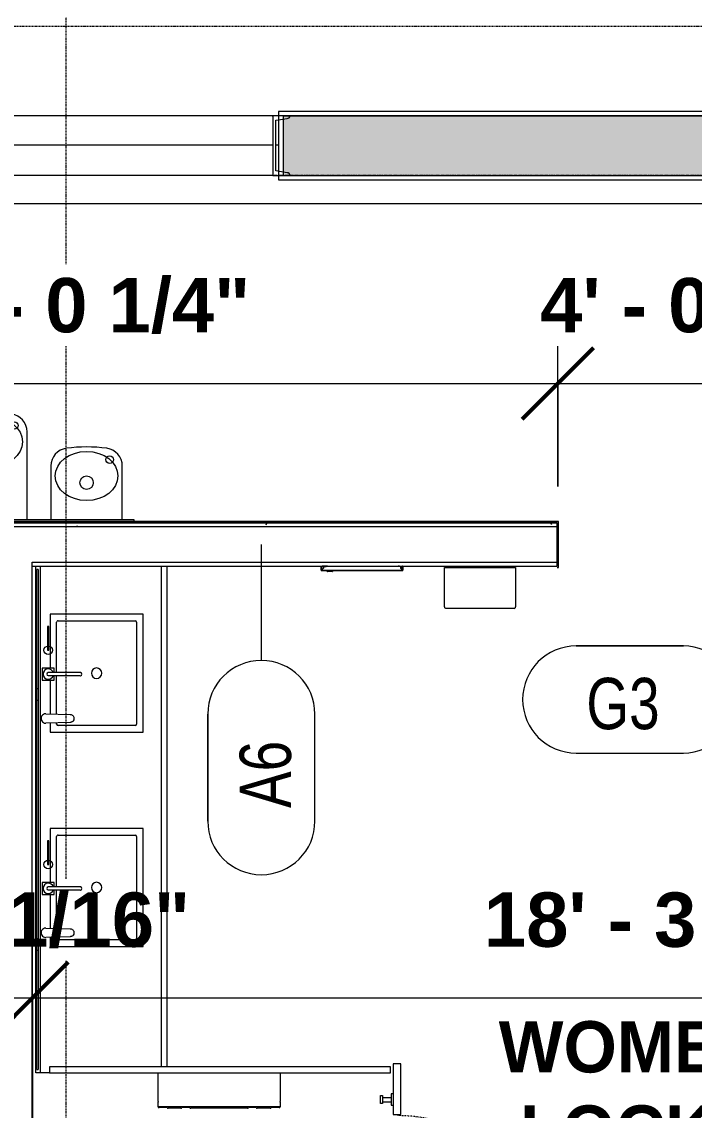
# Model space of a CAD drawing. Header units: inches. Extents: x 23906 to 26777, y -23220 to -20467.
# Drawn here: x 25519.6 to 25632.5, y -22526.6 to -22343.7 of the extents above; entities that cross this region are included whole.
import ezdxf

# ---------------------------------------------------------------- set-up
doc = ezdxf.new("R2010")
doc.units = ezdxf.units.IN
doc.header["$MEASUREMENT"] = 0
for name, pattern in [('Dash', [0.25, 0.125, -0.125]), ('Dash Dot 3_16_', [0.3125, 0.1875, -0.0625, 0, -0.0625]), ('Dash_2_', [0.25, 0.125, -0.125]), ('Grid Line 1_2_', [0.875, 0.5, -0.125, 0.125, -0.125])]:
    doc.linetypes.add(name, pattern=pattern)
for name, color, linetype, lineweight in [('A-ANNO-DIMS', 211, 'Continuous', 9), ('A-ANNO-DIMS-96', 211, 'Continuous', 9), ('A-ANNO-SYMB', 150, 'Continuous', 9), ('A-AREA', 32, 'Continuous', 140), ('A-AREA-IDEN', 2, 'Continuous', 9), ('A-FLOR', 192, 'Continuous', 20), ('A-GENM', 13, 'Continuous', 20), ('A-WALL', 113, 'Continuous', 20), ('A-WALL-IDEN', 211, 'Continuous', 9), ('A-WALL-PATT', 111, 'Continuous', 50), ('G-ANNO-SYMB', 111, 'Continuous', 9), ('I-WALL', 2, 'Continuous', 20), ('P-SANR-FIXT', 6, 'Continuous', 20), ('Q-CASE', 31, 'Continuous', 20), ('Q-SPCQ', 91, 'Continuous', 20), ('Q-SPCQ-HDLN', 91, 'Dash_2_', 9), ('S-COLS', 52, 'Continuous', 20), ('S-GRID', 1, 'Continuous', 9)]:
    doc.layers.add(name, color=color, linetype=linetype, lineweight=lineweight)
doc.styles.add('Arial_B', font='arialbd.ttf', dxfattribs={"height": 9.132806})
doc.styles.add('Century Gothic_1', font='GOTHIC.TTF', dxfattribs={"width": 0.8, "height": 8.622671})
doc.styles.add('Century Gothic_B', font='GOTHICB.TTF', dxfattribs={"height": 8.616719})
doc.dimstyles.new('OD_Dimension_1', dxfattribs={"dimscale": 12, "dimtxt": 9, "dimasz": 1, "dimexe": 0.75, "dimexo": 0.5, "dimgap": 0.5, "dimtad": 1, "dimdec": 4, "dimrnd": 0.0625, "dimzin": 3, "dimdsep": 46, "dimlunit": 4, "dimtxsty": 'Arial_B', "dimblk1": 'OBLIQUE', "dimblk2": 'OBLIQUE', "dimsah": 1, "dimcen": 0.09, "dimdle": 0.75, "dimazin": 0, "dimtfac": 1, "dimtdec": 4, "dimtix": 1, "dimtmove": 0, "dimatfit": 3, "dimfxl": 1, "dimtvp": 1, "dimtfill": 1, "dimfrac": 2, "dimtolj": 1, "dimtzin": 0, "dimlwd": 13, "dimlwe": 13, "dimarcsym": 2})
doc.dimstyles.new('OD_Dimension_3', dxfattribs={"dimscale": 12, "dimtxt": 9, "dimasz": 1, "dimexe": 0.75, "dimexo": 0.5, "dimgap": 0.5, "dimtad": 1, "dimdec": 4, "dimrnd": 0.0625, "dimzin": 3, "dimdsep": 46, "dimlunit": 4, "dimtxsty": 'Arial_B', "dimblk1": 'OBLIQUE', "dimblk2": 'OBLIQUE', "dimsah": 1, "dimcen": 0.09, "dimdle": 0.75, "dimazin": 0, "dimtfac": 1, "dimtdec": 4, "dimtix": 1, "dimtmove": 0, "dimatfit": 3, "dimfxl": 1, "dimtvp": 1, "dimtfill": 1, "dimfrac": 2, "dimtolj": 1, "dimtzin": 0, "dimlwd": 13, "dimlwe": 13, "dimarcsym": 2})
pattern_1 = [(0, (0, 0), (30.72, 7.68), [1.267, -21.773, 1.267, -21.773, -122.88]), (0, (0, 0), (30.72, 7.68), [-46.08, 1.267, -44.813, 1.267, -21.773, -53.76]), (0, (0, 0), (30.72, 7.68), [-115.2, 1.267, -14.093, 1.267, -37.133]), (120, (11.52, 3.84), (-22.0110751, 22.7643004), [1.267, -21.773, 1.267, -21.773, -122.88]), (120, (11.52, 3.84), (-22.0110751, 22.7643004), [-46.08, 1.267, -44.813, 1.267, -21.773, -53.76]), (120, (11.52, 3.84), (-22.0110751, 22.7643004), [-115.2, 1.267, -14.093, 1.267, -37.133]), (240, (15.36, 19.2), (-8.7089249, -30.4443004), [1.267, -21.773, 1.267, -21.773, -122.88]), (240, (15.36, 19.2), (-8.7089249, -30.4443004), [-46.08, 1.267, -44.813, 1.267, -21.773, -53.76]), (240, (15.36, 19.2), (-8.7089249, -30.4443004), [-115.2, 1.267, -14.093, 1.267, -37.133])]

# ---------------------------------------------------------------- blocks, each defined once
blk = doc.blocks.new('Partition-Floor_Braced-Bradley_Corp-St_Stl-ADA-N_Stalls - ADA _optional_ _ n Standard Stalls-320692-Enlarged First Floor Plan _East_')
at = {"layer": 'Q-SPCQ', "color": 43, "lineweight": 13}
for p, q in [((68.5, -0.88), (67.5, -0.88)), ((67.5, -0.88), (67.5, -58.13)), ((68.5, -58.13), (68.5, -0.88)), ((105.5, -0.88), (104.5, -0.88)), ((104.5, -0.88), (104.5, -58.13)), ((105.5, -58.13), (105.5, -0.88)), ((142.5, -0.88), (141.5, -0.88)), ((141.5, -0.88), (141.5, -58.13)), ((142.5, -58.13), (142.5, -0.88)), ((179.5, -0.88), (178.5, -0.88)), ((178.5, -0.88), (178.5, -58.13)), ((179.5, -58.13), (179.5, -0.88)), ((67.5, -58.13), (68.5, -58.13)), ((104.5, -58.13), (105.5, -58.13)), ((141.5, -58.13), (142.5, -58.13)), ((178.5, -58.13), (179.5, -58.13)), ((11.5, -58.63), (8.5, -58.63)), ((8.5, -58.63), (8.5, -59.88)), ((8.5, -59.88), (11.5, -59.88)), ((11.5, -59.88), (11.5, -58.63)), ((12.69, -59.25), (11.69, -59.25)), ((11.69, -59.25), (11.69, -94.87)), ((12.69, -94.87), (12.69, -59.25)), ((71.5, -58.63), (47.5, -58.63)), ((47.5, -58.63), (47.5, -59.88)), ((47.5, -59.88), (71.5, -59.88)), ((71.5, -59.88), (71.5, -58.63)), ((72.69, -59.25), (71.69, -59.25)), ((71.69, -59.25), (71.69, -84.87)), ((72.69, -84.87), (72.69, -59.25)), ((97.5, -58.63), (97.5, -59.88)), ((108.5, -58.63), (97.5, -58.63)), ((97.5, -59.88), (108.5, -59.88)), ((108.5, -59.88), (108.5, -58.63)), ((109.69, -59.25), (108.69, -59.25)), ((108.69, -59.25), (108.69, -84.87)), ((109.69, -84.87), (109.69, -59.25)), ((134.5, -58.63), (134.5, -59.88)), ((145.5, -58.63), (134.5, -58.63)), ((134.5, -59.88), (145.5, -59.88)), ((145.5, -59.88), (145.5, -58.63)), ((146.69, -59.25), (145.69, -59.25)), ((145.69, -59.25), (145.69, -84.87)), ((146.69, -84.87), (146.69, -59.25)), ((180, -58.63), (171.5, -58.63)), ((171.5, -58.63), (171.5, -59.88)), ((171.5, -59.88), (180, -59.88)), ((180, -59.88), (180, -58.63)), ((71.69, -84.87), (72.69, -84.87)), ((108.69, -84.87), (109.69, -84.87)), ((145.69, -84.87), (146.69, -84.87)), ((11.69, -94.87), (12.69, -94.87))]:
    blk.add_line(p, q, dxfattribs=at)
at = {"layer": 'Q-SPCQ-HDLN', "color": 43, "linetype": 'Dash', "lineweight": 13}
for centre, radius, start in [((11.69, -59.25), 35.62, 271.7908), ((71.69, -59.25), 25.62, 272.2042), ((108.69, -59.25), 25.62, 272.2042), ((145.69, -59.25), 25.62, 272.2042)]:
    blk.add_arc(centre, radius, start, 360, dxfattribs=at)
blk = doc.blocks.new('Dispenser-Toilet_Tissue-Frost_Products_LTD_-Jumbo-169 - Steel-Brushed-Stainless_Steel-V25-Enlarged First Floor Plan _East_')
at = {"layer": 'Q-SPCQ', "color": 43, "lineweight": 13}
for p, q in [((25542.52, -22525.14), (25542.52, -22520.3)), ((25563.01, -22520.3), (25563.01, -22525.14)), ((25542.52, -22526), (25542.52, -22525.23)), ((25542.52, -22525.23), (25542.58, -22525.23)), ((25563.01, -22526), (25542.52, -22526)), ((25542.58, -22525.23), (25542.58, -22525.2)), ((25544.03, -22526.16), (25542.68, -22526.16)), ((25546.36, -22526.26), (25544.19, -22526.26)), ((25547.83, -22526.16), (25546.52, -22526.16)), ((25557.52, -22526.26), (25548.01, -22526.26)), ((25559.01, -22526.16), (25557.7, -22526.16)), ((25561.34, -22526.26), (25559.17, -22526.26)), ((25562.86, -22526.16), (25561.5, -22526.16)), ((25562.96, -22525.2), (25562.96, -22525.23)), ((25562.96, -22525.23), (25563.01, -22525.23)), ((25563.01, -22525.23), (25563.01, -22526))]:
    blk.add_line(p, q, dxfattribs=at)
for centre, radius, start, end in [((25542.58, -22525.14), 0.06, 180, 270), ((25542.68, -22526), 0.16, 180, 270), ((25544.19, -22526.08), 0.18, 206.3878, 270), ((25546.36, -22526.08), 0.18, 270, 333.6122), ((25546.35, -22526.11), 0.151, 272.679, 306.5225), ((25546.34, -22526.11), 0.151, 283.5041, 306.5225), ((25548.01, -22526.04), 0.22, 213.0557, 270), ((25557.52, -22526.04), 0.22, 270, 326.9443), ((25559.17, -22526.08), 0.18, 206.3878, 270), ((25559.18, -22526.11), 0.151, 233.4775, 267.321), ((25559.19, -22526.11), 0.151, 233.4775, 256.4959), ((25561.34, -22526.08), 0.18, 270, 333.6122), ((25562.85, -22526), 0.16, 270.9981, 0), ((25562.95, -22525.14), 0.0601, 272.6815, 0)]:
    blk.add_arc(centre, radius, start, end, dxfattribs=at)
blk = doc.blocks.new('Drinking_Fountain-Haws_Corporation-Wall_Mounted_1119 - 1119-409796-Enlarged First Floor Plan _East_')
at = {"layer": 'P-SANR-FIXT', "color": 43, "lineweight": 13}
for p, q in [((13.07, 20.75), (13.07, 5.95)), ((25.07, 5.95), (25.07, 20.75)), ((29.07, 15), (29.07, 5.95)), ((41.07, 5.95), (41.07, 15)), ((43.07, 5.95), (11.07, 5.95)), ((11.07, 5.95), (11.07, 5.7)), ((43.07, 5.7), (43.07, 5.95))]:
    blk.add_line(p, q, dxfattribs=at)
for centre, radius in [((22.94, 21.8), 0.625), ((19.07, 17.94), 1.13), ((38.94, 16.07), 0.625), ((35.07, 12.19), 1.13)]:
    blk.add_circle(centre, radius, dxfattribs=at)
for centre, radius, start, end in [((19.07, -1.8), 25.75, 82.4224, 97.5776), ((16.07, 20.75), 3, 97.5776, 180), ((22.07, 20.75), 3, 360, 82.4224), ((32.07, 15), 3, 97.5776, 180), ((35.07, -7.55), 25.75, 82.4224, 97.5776), ((38.07, 15), 3, 360, 82.4224)]:
    blk.add_arc(centre, radius, start, end, dxfattribs=at)
for centre, ratio in [((19.07, 19.07), 0.786373), ((35.07, 13.32), 0.786365)]:
    blk.add_ellipse(centre, major_axis=(-5.25, 0), ratio=ratio, dxfattribs=at)
blk = doc.blocks.new('Robe_hook_5552 - Coat_hook_5552-V32-Enlarged First Floor Plan _East_')
at = {"layer": 'A-GENM', "color": 43, "lineweight": 13}
for p, q in [((-0.94, 0), (-0.94, -0.35)), ((-0.94, -0.35), (0.94, -0.35)), ((-0.69, -2.16), (-0.69, -1.81)), ((-0.69, -1.81), (0.69, -1.81)), ((-0.37, -1.81), (-0.37, -0.35)), ((0.38, -1.81), (0.38, -0.35)), ((0.69, -1.81), (0.69, -2.16)), ((0.94, -0.35), (0.94, 0)), ((0.69, -2.16), (-0.69, -2.16))]:
    blk.add_line(p, q, dxfattribs=at)
blk = doc.blocks.new('Dispenser_Disposal-Paper-Frost_Products_LTD_-Recessed-400A - Steel-Stainless-37173-Enlarged First Floor Plan _East_')
at = {"layer": 'Q-SPCQ', "color": 43, "lineweight": 13}
for p, q in [((25461.89, -22435.86), (25461.89, -22435.26)), ((25461.89, -22435.26), (25462.75, -22435.26)), ((25461.97, -22435.26), (25461.97, -22435.94)), ((25462.05, -22435.21), (25462.05, -22435.18)), ((25462.7, -22435.21), (25462.05, -22435.21)), ((25475.21, -22435.26), (25462.27, -22435.26)), ((25462.27, -22435.26), (25462.27, -22435.55)), ((25462.97, -22435.2), (25462.75, -22435.2)), ((25462.75, -22435.26), (25462.75, -22435.2)), ((25462.77, -22435.26), (25462.77, -22435.2)), ((25462.8, -22435.18), (25462.8, -22435.26)), ((25463.04, -22435.26), (25462.97, -22435.2)), ((25463.43, -22435.18), (25463.43, -22435.26)), ((25463.71, -22435.26), (25463.71, -22435.18)), ((25473.93, -22435.18), (25473.93, -22435.26)), ((25473.96, -22435.26), (25473.96, -22435.18)), ((25474.09, -22435.18), (25474.09, -22435.26)), ((25474.15, -22435.18), (25474.15, -22435.26)), ((25474.76, -22435.18), (25474.76, -22435.26)), ((25475.03, -22435.21), (25474.86, -22435.21)), ((25475.03, -22435.21), (25475.53, -22435.21)), ((25475.03, -22435.25), (25475.03, -22435.21)), ((25475.47, -22435.25), (25475.03, -22435.25)), ((25475.26, -22435.31), (25475.26, -22435.56)), ((25475.26, -22435.55), (25475.27, -22435.33)), ((25475.27, -22435.33), (25475.59, -22435.33)), ((25475.51, -22435.18), (25475.51, -22435.21)), ((25475.53, -22435.18), (25475.53, -22435.21)), ((25475.56, -22435.94), (25475.56, -22435.33)), ((25475.59, -22435.28), (25475.59, -22435.33)), ((25475.59, -22435.33), (25475.64, -22435.33)), ((25475.64, -22435.33), (25475.64, -22435.86)), ((25461.89, -22435.86), (25475.56, -22435.86)), ((25462.27, -22435.55), (25461.97, -22435.86)), ((25461.97, -22435.94), (25475.56, -22435.94)), ((25462.93, -22435.94), (25461.97, -22435.94)), ((25462.93, -22436.07), (25462.93, -22435.94)), ((25463.8, -22436.07), (25462.93, -22436.07)), ((25463.78, -22436.09), (25462.95, -22436.09)), ((25475.56, -22435.94), (25463.8, -22435.94)), ((25463.8, -22435.94), (25463.8, -22436.07)), ((25475.56, -22435.86), (25475.26, -22435.56)), ((25475.56, -22435.86), (25475.64, -22435.86))]:
    blk.add_line(p, q, dxfattribs=at)
for centre, radius, start, end in [((25462.7, -22435.15), 0.0665, 270, 312.1544), ((25475.21, -22435.31), 0.05, 0, 90), ((25475.53, -22435.28), 0.0625, 153.896, 233.1301), ((25475.53, -22435.28), 0.0625, 302.4117, 90.0728), ((25475.53, -22435.28), 0.0625, 359.8391, 90), ((25461.97, -22435.86), 0.0768, 180, 270), ((25461.97, -22435.86), 0.029, 180, 270), ((25462.95, -22436.07), 0.02, 180, 270), ((25463.78, -22436.07), 0.02, 270, 0), ((25475.56, -22435.86), 0.0763, 270, 0)]:
    blk.add_arc(centre, radius, start, end, dxfattribs=at)
blk = doc.blocks.new('Bradley-Washroom_Accessories-Mirrors-747_Standard - 84_ x 36_ _ BradEX Womens-401692-Enlarged First Floor Plan _East_')
at = {"layer": 'Q-SPCQ', "color": 43, "lineweight": 13}
for p, q in [((25522.14, -22455.74), (25522.14, -22435.74)), ((25522.39, -22435.74), (25522.14, -22435.74)), ((25522.39, -22435.74), (25522.39, -22455.74)), ((25522.14, -22455.74), (25522.42, -22455.74)), ((25522.14, -22457.74), (25522.14, -22455.74)), ((25522.42, -22457.74), (25522.42, -22455.74)), ((25522.42, -22457.74), (25522.14, -22457.74)), ((25522.14, -22497.74), (25522.14, -22457.74)), ((25522.39, -22457.74), (25522.39, -22497.74)), ((25522.14, -22497.74), (25522.42, -22497.74)), ((25522.14, -22499.74), (25522.14, -22497.74)), ((25522.42, -22499.74), (25522.42, -22497.74)), ((25522.42, -22499.74), (25522.14, -22499.74)), ((25522.14, -22519.74), (25522.14, -22499.74)), ((25522.39, -22499.74), (25522.39, -22519.74)), ((25522.14, -22519.74), (25522.39, -22519.74))]:
    blk.add_line(p, q, dxfattribs=at)
blk = doc.blocks.new('Counter Top - 24_ Depth-194481-Enlarged First Floor Plan _East_')
at = {"layer": 'Q-CASE', "color": 43, "lineweight": 13}
for p, q in [((-47.26, 22), (36.86, 22)), ((37.86, 2.25), (37.86, 0)), ((37.86, 0.75), (-47.26, 0.75)), ((37.86, 0), (-47.26, 0))]:
    blk.add_line(p, q, dxfattribs=at)
blk = doc.blocks.new('Soap_Dispenser-TOTO-TES1ADC-05 - Polished Chrome-194390-Enlarged First Floor Plan _East_')
at = {"layer": 'A-GENM', "color": 43, "lineweight": 13}
for p, q in [((-0.79, 0), (-0.66, 4.1)), ((0.66, 4.1), (0.79, 0.03))]:
    blk.add_line(p, q, dxfattribs=at)
blk.add_arc((0, 0), 0.791, 180.001, 1.8521, dxfattribs=at)
blk.add_open_spline([(-0.66, 4.1), (-0.66, 4.16), (-0.65, 4.29), (-0.56, 4.47), (-0.42, 4.61), (-0.21, 4.73), (0.08, 4.76), (0.35, 4.67), (0.51, 4.53), (0.6, 4.4), (0.65, 4.25), (0.66, 4.15), (0.66, 4.1)], degree=3, knots=[-1, -1, -1, -1, -0.903846, -0.807692, -0.711538, -0.615385, -0.461538, -0.307692, -0.230769, -0.153846, -0.076923, 0, 0, 0, 0], dxfattribs=at)
blk = doc.blocks.new('Faucet-Lavatory-Zurn-Z6920XL - Z6920-XL-ADM2-H4-162583-Enlarged First Floor Plan _East_')
at = {"layer": 'P-SANR-FIXT', "lineweight": 9}
for p, q in [((1, 1), (-1, 1)), ((-1, 1), (-1, -1)), ((-0.25, 0), (-0.25, -5.25)), ((0.25, -5.25), (0.25, 0)), ((1, -1), (1, 1)), ((8, 0.12), (4, 0.12)), ((4, 0.12), (4, -0.12)), ((8, -0.12), (8, 0.12)), ((-1, -1), (-0.25, -1)), ((0.25, -1), (1, -1)), ((4, -0.12), (8, -0.12))]:
    blk.add_line(p, q, dxfattribs=at)
blk.add_circle((4, 0), 0.719, dxfattribs=at)
for centre, radius, start, end in [((0, 0), 0.875, 0, 180), ((0, 0), 0.875, 180, 251.8173), ((0, 0), 0.25, 360, 180), ((0, 0), 0.875, 288.1827, 0), ((0, -5.37), 0.281, 152.734, 27.266)]:
    blk.add_arc(centre, radius, start, end, dxfattribs=at)
blk = doc.blocks.new('KNEE PROTECTOR6 - KNEE PROTECTOR-203797-Enlarged First Floor Plan _East_')
at = {"layer": 'Q-CASE', "color": 43, "lineweight": 13}
for p, q in [((-28132.41, -9330.82), (-28216.53, -9330.82)), ((-28132.41, -9331.82), (-28216.53, -9331.82))]:
    blk.add_line(p, q, dxfattribs=at)
blk = doc.blocks.new('Sink-Under_Counter-Kohler-2882 - White-194391-Enlarged First Floor Plan _East_')
at = {"layer": 'P-SANR-FIXT', "color": 43, "lineweight": 13}
for p, q in [((9.91, 7.81), (-9.91, 7.81)), ((-9.91, 7.81), (-9.91, -7.81)), ((9.91, -7.81), (9.91, 7.81)), ((-8.81, -6.46), (-8.81, 6.46)), ((-8.56, 6.71), (8.56, 6.71)), ((8.81, 6.46), (8.81, -6.46)), ((-0.1, -6.71), (-8.56, -6.71)), ((6.87, -6.71), (0.4, -6.71)), ((8.56, -6.71), (8.33, -6.71)), ((-9.91, -7.81), (-0.85, -7.81)), ((1.15, -7.81), (6.83, -7.81)), ((8.37, -7.81), (9.91, -7.81))]:
    blk.add_line(p, q, dxfattribs=at)
for centre, radius, start, end in [((-8.56, 6.46), 0.25, 90, 180), ((8.56, 6.46), 0.25, 0, 90), ((0, 0), 0.875, 0, 180), ((0, 0), 0.875, 180, 0), ((-8.56, -6.46), 0.25, 180, 270), ((8.56, -6.46), 0.25, 270, 0)]:
    blk.add_arc(centre, radius, start, end, dxfattribs=at)
blk = doc.blocks.new('Hand_Dryer-Excel_Dryer-XLERATOR_Unit - Not a Type - Load Type Catalog-357530-Enlarged First Floor Plan _East_')
at = {"layer": 'Q-SPCQ', "color": 43, "lineweight": 13}
for p, q in [((25590.61, -22442.03), (25590.61, -22435.43)), ((25590.61, -22435.43), (25602.55, -22435.43)), ((25602.55, -22435.43), (25602.55, -22442.03)), ((25602.3, -22442.3), (25590.86, -22442.3))]:
    blk.add_line(p, q, dxfattribs=at)
for centre, start, end in [((25590.86, -22442.05), 175.9748, 270), ((25602.3, -22442.05), 270, 4.0252)]:
    blk.add_arc(centre, 0.251, start, end, dxfattribs=at)
blk = doc.blocks.new('Locker Rooms and Restrooms_rvt-1-Enlarged First Floor Plan _East_')
at = {"layer": 'A-WALL-PATT', "lineweight": 9}
h = blk.add_hatch(dxfattribs=at)
h.set_pattern_fill('FP_8', color=8, style=0, pattern_type=2)
h.set_pattern_definition(pattern_1)
h.paths.add_polyline_path([(25588.8, -22428.55), (25609.52, -22428.55), (25609.52, -22427.93), (25441.52, -22427.93), (25441.52, -22428.55), (25555.1, -22428.55)], flags=0)
h = blk.add_hatch(dxfattribs=at)
h.set_pattern_fill('FP_8', color=8, style=0, pattern_type=2)
h.set_pattern_definition(pattern_1)
h.paths.add_polyline_path([(25509.39, -22435.18), (25509.39, -22434.55), (25441.52, -22434.55), (25441.52, -22435.18), (25504.55, -22435.18)], flags=0)
h.paths.add_polyline_path([(25521.39, -22435.18), (25609.52, -22435.18), (25609.52, -22434.55), (25521.39, -22434.55)], flags=0)
h.paths.add_polyline_path([(25512.89, -22435.18), (25517.89, -22435.18), (25517.89, -22434.55), (25512.89, -22434.55)], flags=0)
at = {"layer": 'A-WALL', "color": 7}
for p, q in [((25609.52, -22428.55), (25609.52, -22427.93)), ((25441.52, -22428.55), (25609.52, -22428.55)), ((25609.52, -22434.55), (25609.52, -22428.55)), ((25521.39, -22435.18), (25521.39, -22434.55)), ((25521.39, -22434.55), (25609.52, -22434.55)), ((25609.52, -22435.18), (25609.52, -22434.55))]:
    blk.add_line(p, q, dxfattribs=at)
at = {"layer": 'I-WALL', "color": 7}
for p, q in [((25609.77, -22427.68), (25441.52, -22427.68)), ((25609.52, -22427.93), (25441.52, -22427.93)), ((25441.52, -22427.93), (25609.52, -22427.93)), ((25609.77, -22427.93), (25609.77, -22427.68)), ((25609.77, -22435.43), (25609.77, -22427.93)), ((25521.39, -22691.93), (25521.39, -22435.18)), ((25521.39, -22435.18), (25609.52, -22435.18)), ((25609.52, -22435.43), (25609.77, -22435.43))]:
    blk.add_line(p, q, dxfattribs=at)
at = {"color": 43, "lineweight": 13}
for name, p in [('Drinking_Fountain-Haws_Corporation-Wall_Mounted_1119 - 1119-409796-Enlarged First Floor Plan _East_', (25495.45, -22433.37)), ('Dispenser_Disposal-Paper-Frost_Products_LTD_-Recessed-400A - Steel-Stainless-37173-Enlarged First Floor Plan _East_', (108, 0)), ('Hand_Dryer-Excel_Dryer-XLERATOR_Unit - Not a Type - Load Type Catalog-357530-Enlarged First Floor Plan _East_', (0, 0)), ('Bradley-Washroom_Accessories-Mirrors-747_Standard - 84_ x 36_ _ BradEX Womens-401692-Enlarged First Floor Plan _East_', (0, 0)), ('Dispenser-Toilet_Tissue-Frost_Products_LTD_-Jumbo-169 - Steel-Brushed-Stainless_Steel-V25-Enlarged First Floor Plan _East_', (0, 0))]:
    blk.add_blockref(name, p, dxfattribs=at)
for name, p, rotation in [('Counter Top - 24_ Depth-194481-Enlarged First Floor Plan _East_', (25522.02, -22482.44), 270.0000000000002), ('KNEE PROTECTOR6 - KNEE PROTECTOR-203797-Enlarged First Floor Plan _East_', (16212.2, 5697.23), 89.9999999999974), ('Sink-Under_Counter-Kohler-2882 - White-194391-Enlarged First Floor Plan _East_', (25532.2, -22453.18), 270), ('Faucet-Lavatory-Zurn-Z6920XL - Z6920-XL-ADM2-H4-162583-Enlarged First Floor Plan _East_', (25524.08, -22453.33), 89.99999999999962), ('Soap_Dispenser-TOTO-TES1ADC-05 - Polished Chrome-194390-Enlarged First Floor Plan _East_', (25523.66, -22460.78), 270.0000000000303), ('Sink-Under_Counter-Kohler-2882 - White-194391-Enlarged First Floor Plan _East_', (25532.2, -22489.18), 270), ('Faucet-Lavatory-Zurn-Z6920XL - Z6920-XL-ADM2-H4-162583-Enlarged First Floor Plan _East_', (25524.08, -22489.33), 89.99999999999962), ('Soap_Dispenser-TOTO-TES1ADC-05 - Polished Chrome-194390-Enlarged First Floor Plan _East_', (25523.66, -22496.78), 270.0000000000405), ('Partition-Floor_Braced-Bradley_Corp-St_Stl-ADA-N_Stalls - ADA _optional_ _ n Standard Stalls-320692-Enlarged First Floor Plan _East_', (25523.39, -22698.8), 90.00000000000044), ('Robe_hook_5552 - Coat_hook_5552-V32-Enlarged First Floor Plan _East_', (25582.02, -22524.8), 269.9999999999997)]:
    blk.add_blockref(name, p, dxfattribs=dict(at, rotation=rotation))
blk = doc.blocks.new('Struct_Xcel_Sports Complex_rvt-1-Enlarged First Floor Plan _East_')
at = {"layer": 'A-FLOR', "color": 43, "lineweight": 13}
blk.add_line((25561.77, -22369.55), (25483.27, -22369.55), dxfattribs=at)
blk.add_line((25561.77, -22369.55), (25483.27, -22369.55), dxfattribs=at)
blk = doc.blocks.new('DIMBLOCK33-Enlarged First Floor Plan _East_')
at = {"layer": 'A-ANNO-DIMS-96', "lineweight": 13}
for p, q in [((25441.39, -22421.8), (25441.39, -22395.5)), ((25609.64, -22421.8), (25609.64, -22395.5)), ((25441.39, -22404.5), (25609.64, -22404.5)), ((25441.39, -22404.5), (25441.39, -22421.8)), ((25609.64, -22404.5), (25609.64, -22421.8))]:
    blk.add_line(p, q, dxfattribs=at)
at = {"layer": 'A-ANNO-DIMS-96', "lineweight": 50}
for p, q in [((25441.39, -22404.5), (25447.39, -22398.5)), ((25609.64, -22404.5), (25615.64, -22398.5)), ((25441.39, -22404.5), (25435.39, -22410.5)), ((25609.64, -22404.5), (25603.64, -22410.5))]:
    blk.add_line(p, q, dxfattribs=at)
at = {"layer": 'A-ANNO-DIMS-96', "color": 0, "lineweight": 13, "insert": (25495.02, -22386.79), "char_height": 9.1328, "width": 73.2, "attachment_point": 1, "line_spacing_factor": 0.938532, "style": 'Arial_B', "bg_fill": 3, "box_fill_scale": 1.25, "bg_fill_color": 0, "bg_fill_transparency": 0}
blk.add_mtext('14\' - 0 1/4"', dxfattribs=at)
blk = doc.blocks.new('_Oblique')
at = {"color": 0, "linetype": 'ByBlock', "lineweight": -2}
blk.add_line((-0.5, -0.5), (0.5, 0.5), dxfattribs=at)
blk = doc.blocks.new('DIMBLOCK34-Enlarged First Floor Plan _East_')
at = {"layer": 'A-ANNO-DIMS-96', "lineweight": 13}
for p, q in [((25609.64, -22421.8), (25609.64, -22395.5)), ((25657.89, -22402.01), (25657.89, -22413.5)), ((25657.89, -22404.5), (25657.89, -22402.01)), ((25609.64, -22404.5), (25657.89, -22404.5)), ((25609.64, -22404.5), (25609.64, -22421.8))]:
    blk.add_line(p, q, dxfattribs=at)
at = {"layer": 'A-ANNO-DIMS-96', "lineweight": 50}
for p, q in [((25609.64, -22404.5), (25615.64, -22398.5)), ((25657.89, -22404.5), (25663.89, -22398.5)), ((25609.64, -22404.5), (25603.64, -22410.5)), ((25657.89, -22404.5), (25651.89, -22410.5))]:
    blk.add_line(p, q, dxfattribs=at)
at = {"layer": 'A-ANNO-DIMS-96', "color": 0, "lineweight": 13, "insert": (25606.69, -22386.79), "char_height": 9.1328, "width": 64.9714, "attachment_point": 1, "line_spacing_factor": 0.938532, "style": 'Arial_B', "bg_fill": 3, "box_fill_scale": 1.25, "bg_fill_color": 0, "bg_fill_transparency": 0}
blk.add_mtext('4\' - 0 1/4"', dxfattribs=at)
blk = doc.blocks.new('DIMBLOCK37-Enlarged First Floor Plan _East_')
at = {"layer": 'A-ANNO-DIMS-96', "lineweight": 13}
for p, q in [((25509.39, -22690.49), (25509.39, -22498.71)), ((25521.45, -22689.43), (25521.45, -22498.71)), ((25509.39, -22507.71), (25521.45, -22507.71)), ((25509.39, -22507.71), (25509.39, -22690.49)), ((25521.45, -22507.71), (25521.45, -22689.43))]:
    blk.add_line(p, q, dxfattribs=at)
at = {"layer": 'A-ANNO-DIMS-96', "lineweight": 50}
for p, q in [((25509.39, -22507.71), (25515.39, -22501.71)), ((25521.45, -22507.71), (25527.45, -22501.71)), ((25509.39, -22507.71), (25503.39, -22513.71)), ((25521.45, -22507.71), (25515.45, -22513.71))]:
    blk.add_line(p, q, dxfattribs=at)
at = {"layer": 'A-ANNO-DIMS-96', "color": 0, "lineweight": 13, "insert": (25484.92, -22490.01), "char_height": 9.1328, "width": 73.2, "attachment_point": 1, "line_spacing_factor": 0.938532, "style": 'Arial_B', "bg_fill": 3, "box_fill_scale": 1.25, "bg_fill_color": 0, "bg_fill_transparency": 0}
blk.add_mtext('1\' - 0 1/16"', dxfattribs=at)
blk = doc.blocks.new('DIMBLOCK38-Enlarged First Floor Plan _East_')
at = {"layer": 'A-ANNO-DIMS-96', "lineweight": 13}
for p, q in [((25521.45, -22689.43), (25521.45, -22498.71)), ((25740.89, -22598.37), (25740.89, -22498.71)), ((25521.45, -22507.71), (25749.89, -22507.71)), ((25521.45, -22507.71), (25521.45, -22689.43)), ((25740.89, -22507.71), (25740.89, -22598.37))]:
    blk.add_line(p, q, dxfattribs=at)
at = {"layer": 'A-ANNO-DIMS-96', "lineweight": 50}
for p, q in [((25521.45, -22507.71), (25527.45, -22501.71)), ((25740.89, -22507.71), (25746.89, -22501.71)), ((25521.45, -22507.71), (25515.45, -22513.71)), ((25740.89, -22507.71), (25734.89, -22513.71))]:
    blk.add_line(p, q, dxfattribs=at)
at = {"layer": 'A-ANNO-DIMS-96', "color": 0, "lineweight": 13, "insert": (25597.24, -22490.01), "char_height": 9.1328, "width": 81.4286, "attachment_point": 1, "line_spacing_factor": 0.938532, "style": 'Arial_B', "bg_fill": 3, "box_fill_scale": 1.25, "bg_fill_color": 0, "bg_fill_transparency": 0}
blk.add_mtext('18\' - 3 7/16"', dxfattribs=at)
blk = doc.blocks.new('Wall Tag - 1_4_-1369832-Enlarged First Floor Plan _East_')
at = {"layer": 'A-WALL-IDEN', "color": 153}
for p, q in [((-0.0822, 0.0968), (0.1053, 0.0968)), ((0.1053, 0.0968), (-0.0822, 0.0968)), ((-0.0822, -0.0907), (0.1053, -0.0907)), ((-0.0822, -0.0907), (0.1053, -0.0907))]:
    blk.add_line(p, q, dxfattribs=at)
for centre, start, end in [((-0.0822, 0.0031), 90, 270), ((-0.0822, 0.0031), 90, 270), ((0.1053, 0.0031), 270, 90), ((0.1053, 0.0031), 270, 90)]:
    blk.add_arc(centre, 0.0937, start, end, dxfattribs=at)

msp = doc.modelspace()

# ---------------------------------------------------------------- hatches: boundary and pattern name
at = {"layer": 'A-WALL-PATT', "lineweight": 9}
h = msp.add_hatch(dxfattribs=at)
h.set_pattern_fill('FP_9', color=8, style=0, pattern_type=2)
h.set_pattern_definition([(161.57, (0.48, 0.48), (-3.839953776, -1.544e-05), [0, -27.322, 3.034, 0]), (18.43, (-0.48, 0.48), (-3.839953776, 1.544e-05), [0, -27.322, 3.034, 0]), (108.43, (0.48, 0.48), (1.919622, -9.60052459), [9.106, -21.25]), (71.57, (-0.48, 0.48), (1.919622, 9.60052459), [9.106, -21.25])])
h.paths.add_polyline_path([(25738.76523, -22369.55281), (25738.76523, -22359.55281), (25563.51523, -22359.55281), (25563.51523, -22369.55281), (25689.89898, -22369.55281)], flags=0)
h.paths.add_polyline_path([(25481.51523, -22369.55281), (25481.51523, -22359.55281), (25161.51523, -22359.55281), (25161.51523, -22369.55281), (25420.29998, -22369.55281)], flags=0)
h.paths.add_polyline_path([(25118.01523, -22369.55281), (25118.01523, -22359.55281), (24920.26523, -22359.55281), (24920.26523, -22369.55281), (25015.90148, -22369.55281)], flags=0)
h.paths.add_polyline_path([(24842.14023, -22369.55281), (24842.14023, -22359.55281), (24630.76523, -22359.55281), (24630.76523, -22369.55281), (24813.70223, -22369.55281)], flags=0)
at = {"layer": 'S-COLS', "lineweight": 9}
h = msp.add_hatch(dxfattribs=at)
h.set_pattern_fill('FP_13', color=8, style=0, pattern_type=2)
h.set_pattern_definition([(45, (0, 0), (-9.503515, 9.503515), []), (45, (0, 14.4), (-9.503515, 9.503515), [])])
h.paths.add_polyline_path([(25564.65523, -22369.55281), (25564.52752, -22369.24451), (25564.21923, -22369.11681), (25562.29123, -22368.81145), (25562.29123, -22360.29418), (25564.21923, -22359.98881), (25564.52752, -22359.86111), (25564.65523, -22359.55281), (25561.76523, -22359.55281), (25561.76523, -22369.55281)], flags=0)

# ---------------------------------------------------------------- linework, layer by layer
at = {"layer": 'A-ANNO-SYMB', "linetype": 'Dash Dot 3_16_'}
for p, q in [((25527.08378, -22689.41425), (25527.08378, -22342.94945)), ((25739.40191, -22344.54449), (25514.44277, -22344.54449))]:
    msp.add_line(p, q, dxfattribs=at)
at = {"layer": 'A-AREA', "color": 43, "lineweight": 13}
for p, q in [((25561.76523, -22364.49031), (25483.26523, -22364.49031)), ((25562.76523, -22364.49031), (25562.29123, -22364.49031))]:
    msp.add_line(p, q, dxfattribs=at)
at = {"layer": 'A-WALL', "color": 7}
for p, q in [((25563.51523, -22359.55281), (25563.51523, -22369.55281)), ((25563.51523, -22359.55281), (25738.76523, -22359.55281)), ((25563.51523, -22369.55281), (25738.76523, -22369.55281))]:
    msp.add_line(p, q, dxfattribs=at)
at = {"layer": 'A-WALL-IDEN', "color": 153}
msp.add_line((25559.85893, -22431.55281), (25559.85893, -22451.04359), dxfattribs=at)
at = {"layer": 'G-ANNO-SYMB'}
msp.add_line((26490.38628, -22374.35697), (23919.06178, -22374.35697), dxfattribs=at)
at = {"layer": 'I-WALL', "color": 7}
for p, q in [((25739.51523, -22358.80281), (25562.76523, -22358.80281)), ((25562.76523, -22358.80281), (25562.76523, -22370.30281)), ((25562.76523, -22370.30281), (25667.14023, -22370.30281))]:
    msp.add_line(p, q, dxfattribs=at)
at = {"layer": 'S-COLS', "color": 7}
for p, q in [((25564.65523, -22359.55281), (25561.76523, -22359.55281)), ((25561.76523, -22359.55281), (25561.76523, -22369.55281)), ((25562.29123, -22360.29418), (25564.21923, -22359.98881)), ((25562.29123, -22368.81145), (25562.29123, -22360.29418)), ((25561.76523, -22369.55281), (25564.65523, -22369.55281)), ((25564.21923, -22369.11681), (25562.29123, -22368.81145))]:
    msp.add_line(p, q, dxfattribs=at)
for centre, start, end in [((25564.21923, -22359.55281), 270, 0), ((25564.21923, -22369.55281), 0, 90)]:
    msp.add_arc(centre, 0.436, start, end, dxfattribs=at)
at = {"layer": 'S-GRID', "linetype": 'Grid Line 1_2_'}
for p, q in [((26709.53565, -22359.55281), (24012.51838, -22359.55281)), ((26583.90261, -22359.55281), (24012.51838, -22359.55281)), ((26661.53565, -22369.55281), (24012.51838, -22369.55281))]:
    msp.add_line(p, q, dxfattribs=at)

# ---------------------------------------------------------------- block references
at = {"layer": 'A-WALL-IDEN', "color": 153, "xscale": 95.99999999999994, "yscale": 95.99999999999994, "zscale": 95.99999999999994}
msp.add_blockref('Wall Tag - 1_4_-1369832-Enlarged First Floor Plan _East_', (25620.61263, -22457.89931), dxfattribs=at)

# ---------------------------------------------------------------- texts
at = {"layer": 'A-AREA-IDEN', "insert": (25627.64621, -22511.63565), "char_height": 8.616719, "width": 66.636, "attachment_point": 2, "line_spacing_factor": 0.984796, "style": 'Century Gothic_B'}
msp.add_mtext("WOMEN'S\\PLOCKER", dxfattribs=at)

# ---------------------------------------------------------------- next in the draw order: texts
at = {"layer": 'A-WALL-IDEN', "insert": (25620.58377, -22453.96497), "char_height": 8.622671, "width": 16.092, "attachment_point": 2, "line_spacing_factor": 0.984117, "style": 'Century Gothic_1', "bg_fill": 3, "box_fill_scale": 1.25, "bg_fill_color": 0, "bg_fill_transparency": 0}
msp.add_mtext('G3', dxfattribs=at)

# ---------------------------------------------------------------- next in the draw order: dimensions: what is measured, and where the dimension line sits
at = {"layer": 'A-ANNO-DIMS', "lineweight": 13}
for base, p1, p2, override, picture, middle in [((25609.64023, -22404.49642), (25441.39023, -22427.80281), (25609.64023, -22427.80281), {"dimpost": '<>', "dimfxl": 168.25}, 'DIMBLOCK33-Enlarged First Floor Plan _East_', (25525.51523, -22393.77428)), ((25521.45273, -22507.71181), (25509.39023, -22696.49031), (25521.45273, -22695.42781), {"dimpost": '<>', "dimfxl": 12.109204}, 'DIMBLOCK37-Enlarged First Floor Plan _East_', (25515.42148, -22496.98966))]:
    dim = msp.add_linear_dim(base=base, p1=p1, p2=p2, dimstyle='OD_Dimension_1', override=override, dxfattribs=at)
    dim.commit()
    dim.dimension.update_dxf_attribs({"geometry": picture, "text_midpoint": middle})

# ---------------------------------------------------------------- next in the draw order: dimensions: what is measured, and where the dimension line sits
for base, p1, p2, dimstyle, override, picture, middle in [((25657.89023, -22404.49642), (25609.64023, -22427.80281), (25657.89023, -22396.01114), 'OD_Dimension_1', {"dimpost": '<>', "dimfxl": 57.782115}, 'DIMBLOCK34-Enlarged First Floor Plan _East_', (25633.76523, -22393.77428)), ((25740.89023, -22507.71181), (25521.45273, -22695.42781), (25740.89023, -22604.36531), 'OD_Dimension_3', {"dimpost": '<>', "dimfxl": 237.581976}, 'DIMBLOCK38-Enlarged First Floor Plan _East_', (25631.17148, -22496.98655))]:
    dim = msp.add_linear_dim(base=base, p1=p1, p2=p2, dimstyle=dimstyle, override=override, dxfattribs=at)
    dim.commit()
    dim.dimension.update_dxf_attribs({"geometry": picture, "text_midpoint": middle})

# ---------------------------------------------------------------- next in the draw order: block references
at = {"layer": 'A-WALL-IDEN', "color": 153, "xscale": 95.99999999999994, "yscale": 95.99999999999994, "zscale": 95.99999999999994, "rotation": 89.99999999999991}
msp.add_blockref('Wall Tag - 1_4_-1369832-Enlarged First Floor Plan _East_', (25560.15264, -22470.14826), dxfattribs=at)

# ---------------------------------------------------------------- next in the draw order: texts
at = {"layer": 'A-WALL-IDEN', "insert": (25556.2183, -22470.17713), "char_height": 8.622671, "width": 14.58, "attachment_point": 2, "rotation": 90, "line_spacing_factor": 0.984117, "style": 'Century Gothic_1', "bg_fill": 3, "box_fill_scale": 1.25, "bg_fill_color": 0, "bg_fill_transparency": 0}
msp.add_mtext('A6', dxfattribs=at)

# ---------------------------------------------------------------- next in the draw order: block references
at = {"lineweight": 5}
for name in ['Struct_Xcel_Sports Complex_rvt-1-Enlarged First Floor Plan _East_', 'Locker Rooms and Restrooms_rvt-1-Enlarged First Floor Plan _East_']:
    msp.add_blockref(name, (0, 0), dxfattribs=at)

doc.saveas('drawing.dxf')
